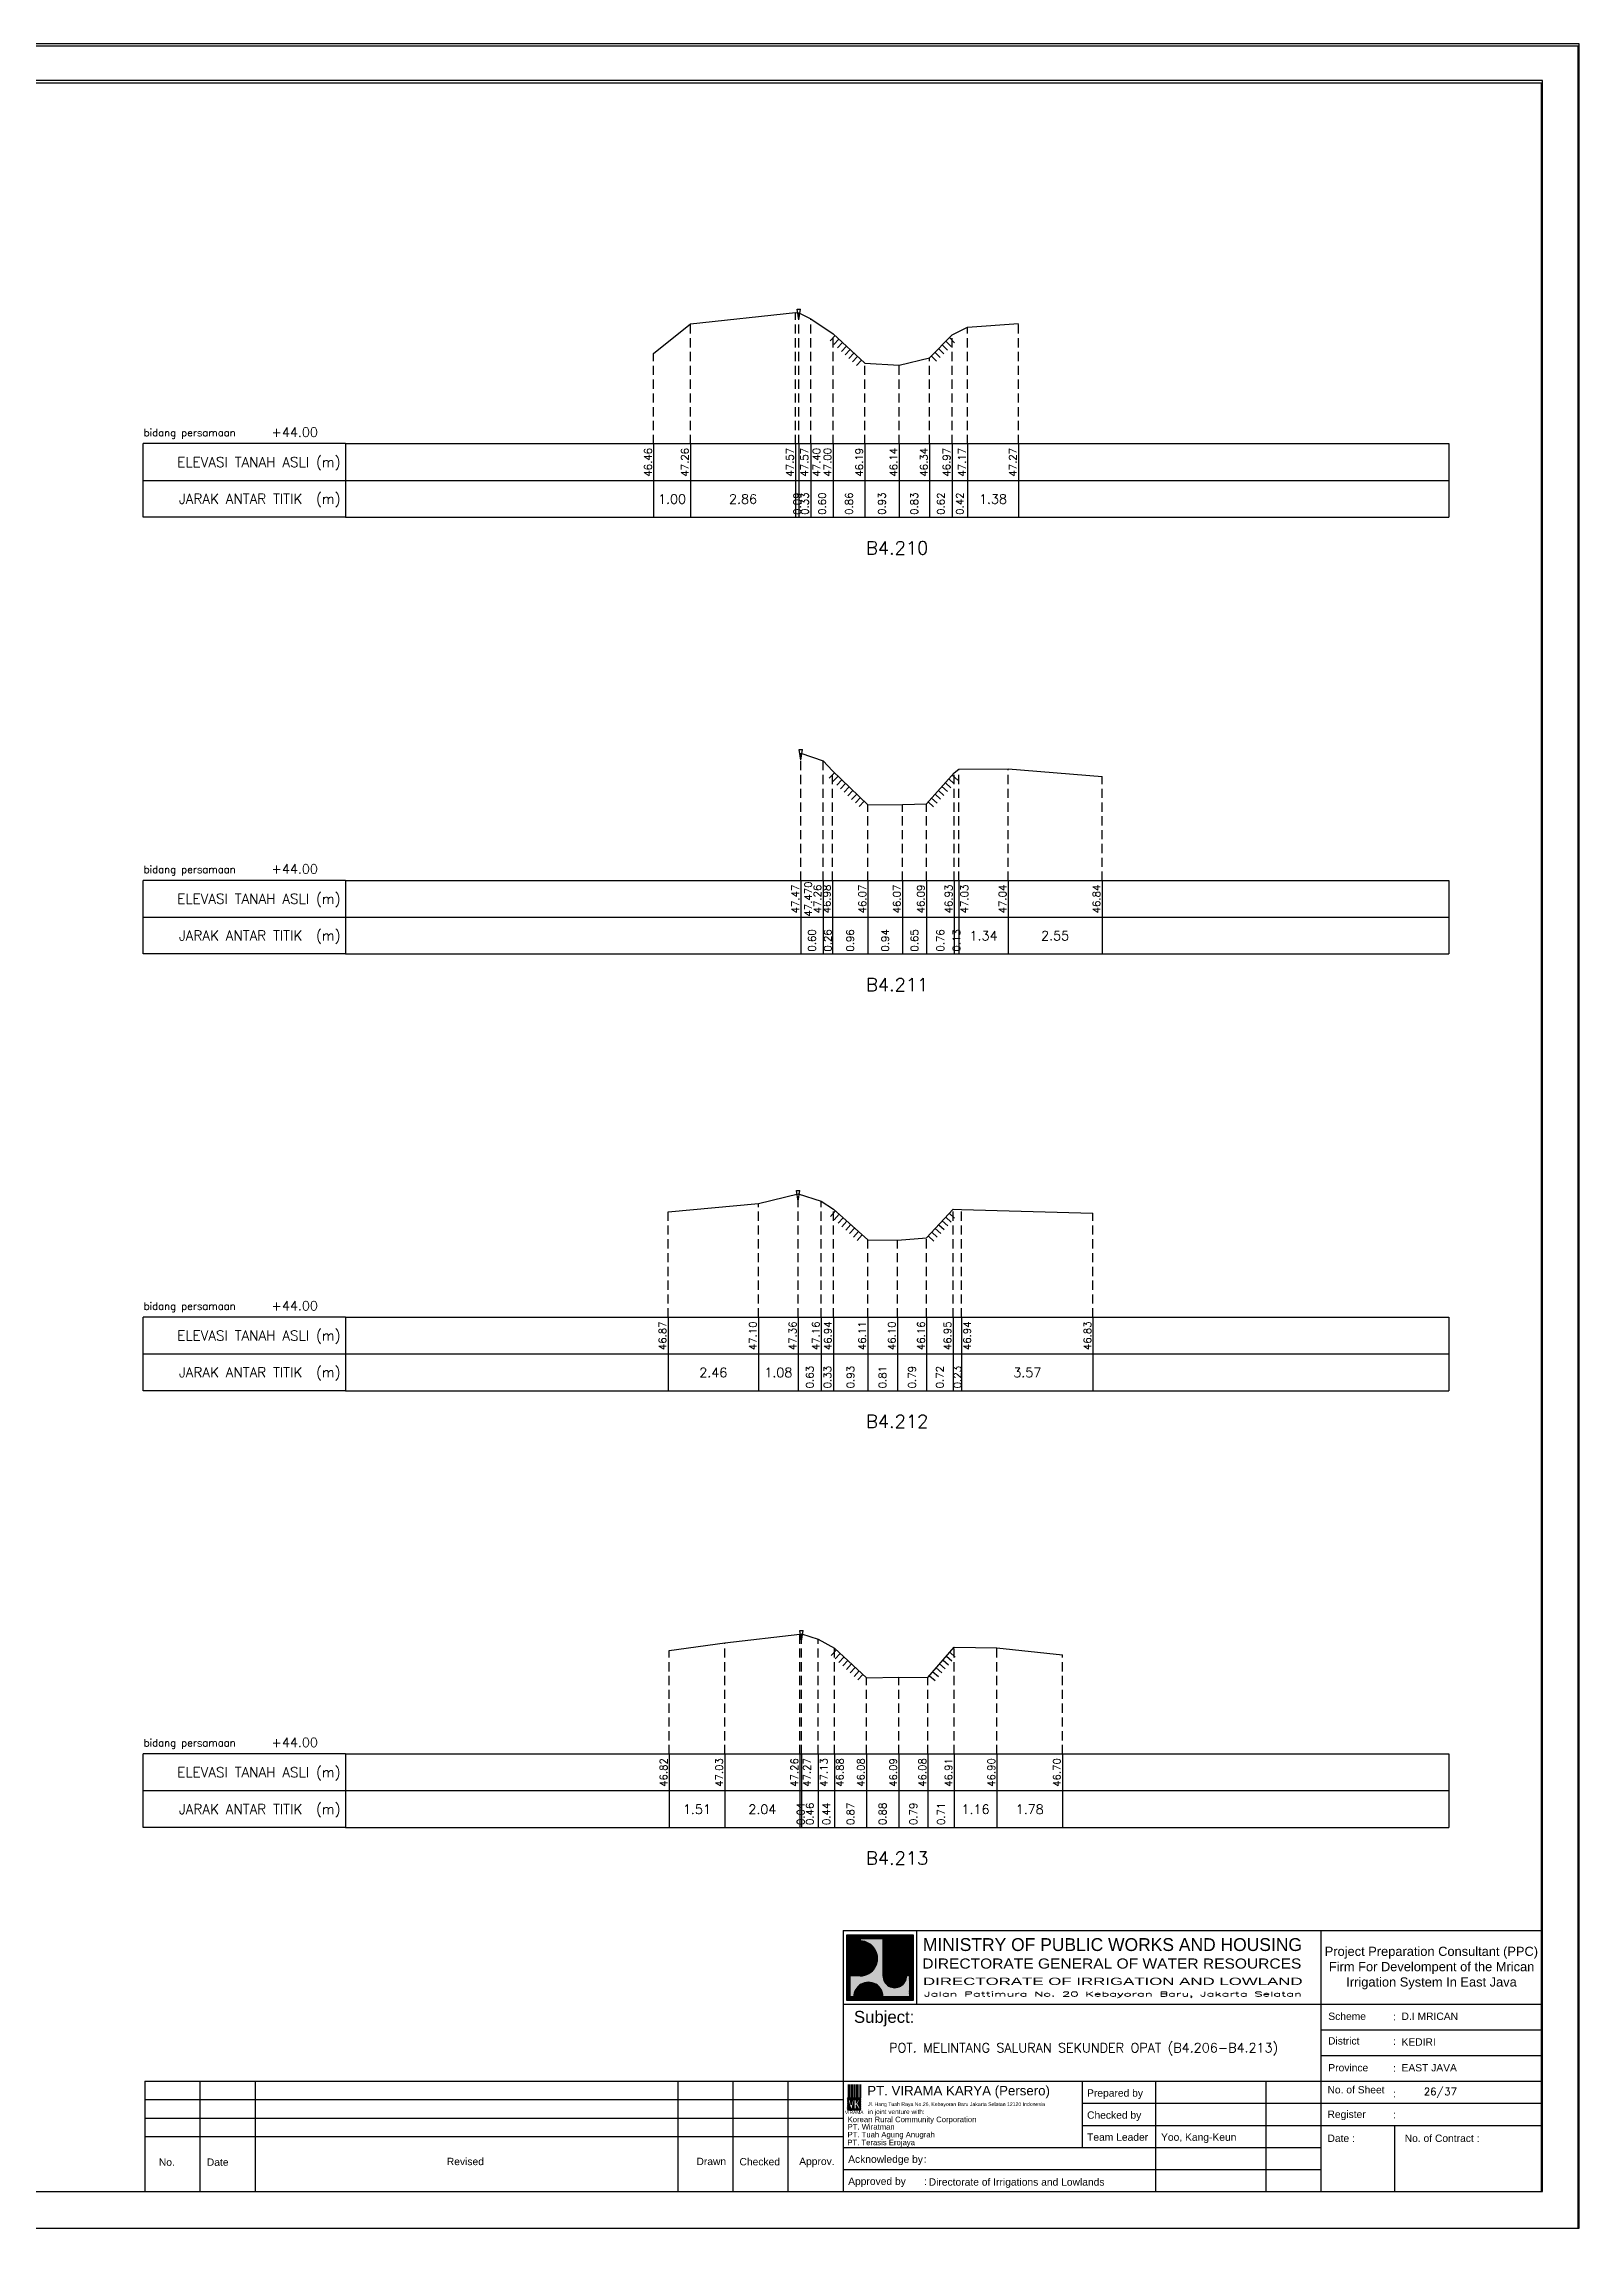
# Model space of a CAD drawing. Header units: inches. Extents: x -11 to 3175, y -842 to -783.
# Drawn here: x 2187.3 to 2229.1, y -842 to -782.6 of the extents above; entities that cross this region are included whole.
import ezdxf
from ezdxf.enums import TextEntityAlignment as Align

# ---------------------------------------------------------------- set-up
doc = ezdxf.new("R2010")
doc.units = ezdxf.units.IN
doc.header["$MEASUREMENT"] = 0
doc.linetypes.add('DASHED2', pattern=[0.375, 0.25, -0.125])
doc.layers.add('KOP', color=7, linetype='Continuous')
doc.layers.add('pelengkap', color=7, linetype='Continuous')
doc.styles.add('ARIAL', font='arial.ttf')
doc.styles.add('battang01', font='arial.ttf')
doc.styles.add('L100', font='simplex.shx', dxfattribs={"height": 0.254})
doc.styles.add('L140', font='simplex.shx', dxfattribs={"height": 0.356})
doc.styles.add('L80', font='simplex.shx', dxfattribs={"height": 0.203})
doc.styles.add('ROMANS-N', font='ROMANS.SHX', dxfattribs={"width": 0.8})
doc.styles.add('SONDU', font='arial.ttf')
doc.styles.get("Standard").update_dxf_attribs({"font": 'simplex.shx'})
doc.styles.add('STYLE1', font='arial.ttf', dxfattribs={"height": 0.2})
pattern_1 = [(45, (0, 0), (-0.08838834764831843, 0.08838834764831845), [])]

# ---------------------------------------------------------------- blocks, each defined once
blk = doc.blocks.new('kop')
at = {"layer": 'KOP'}
h = blk.add_hatch(color=3, dxfattribs=at)
h.paths.add_polyline_path([(609.8653532927285, 69.7965174242664), (591.8076082223538, 69.7965174242664), (591.8076082223538, 51.90947071793616), (609.8653532927285, 51.90947071793616)])
h.paths.add_polyline_path([(592.1020534932645, 52.24844148547069), (592.1020534932645, 69.50460869670152), (609.5341911203627, 69.50460869670152), (609.5341911203627, 52.24844148547069)], flags=16)
edge = h.paths.add_edge_path(flags=0)
edge.add_line((608.873529834174, 52.90910277674104), (601.6712012034158, 52.90910277674104))
edge.add_ellipse((597.6820295724688, 52.91975268540099), major_axis=(2.820780363398898, 2.820780363398898), ratio=0.9999999999999934, start_angle=314.8470375744171, end_angle=495.1529624255826)
edge.add_line((593.6928579415221, 52.90910277674104), (592.7627147794652, 52.90910277674104))
edge.add_line((592.7627147794651, 52.90910277674104), (592.7627147794651, 58.62619728620361))
edge.add_line((592.7627147794651, 58.62619728620368), (595.428986556629, 58.62619728620368))
edge.add_ellipse((595.4289865566291, 63.36824099147847), major_axis=(-3.353131261170752, 3.353131261170752), ratio=0.9999999999999983, start_angle=134.9999999999999, end_angle=314.9999999999999)
edge.add_line((595.4289865566291, 68.11028469675327), (595.4289865566291, 68.84394741944757))
edge.add_line((595.4289865566291, 68.84394741944752), (601.6547436091821, 68.84394741944752))
edge.add_line((601.6547436091821, 68.84394741944752), (601.6547436091821, 58.59413430307072))
edge.add_ellipse((604.8563547331537, 58.62619728605213), major_axis=(2.263994459030571, 2.263994459030571), ratio=0.9999999999991376, start_angle=135.5737774266452, end_angle=315.0000000026869)
edge.add_line((608.0581264027169, 58.62619728620368), (608.873529834174, 58.62619728620368))
edge.add_line((608.873529834174, 58.62619728620368), (608.873529834174, 52.9091027767411))
h = blk.add_hatch(dxfattribs=at)
h.set_pattern_fill('ANSI31', color=21)
h.set_pattern_definition(pattern_1)
h.paths.add_polyline_path([(609.5341911203627, 69.50460869670152), (592.1020534932645, 69.50460869670152), (592.1020534932645, 52.24844148547069), (609.5341911203627, 52.24844148547069)])
edge = h.paths.add_edge_path(flags=16)
edge.add_line((608.0581264038578, 58.62619728331649), (608.873529834174, 58.62619728331649))
edge.add_line((608.873529834174, 58.62619728331649), (608.873529834174, 52.90910277674104))
edge.add_line((608.873529834174, 52.90910277674104), (601.6712012043477, 52.90910277674104))
edge.add_ellipse((597.6820295732255, 52.91975268530538), major_axis=(-2.820780363950464, 2.820780363950464), ratio=0.9999999999999999, start_angle=224.8470375717975, end_angle=405.1529624282025)
edge.add_line((593.6928579421033, 52.90910277674104), (592.7627147794651, 52.90910277674104))
edge.add_line((592.7627147794651, 52.90910277674104), (592.7627147794651, 58.62619728331649))
edge.add_line((592.7627147794651, 58.62619728331649), (595.4289865705781, 58.62619728331649))
edge.add_ellipse((595.4289865571182, 63.3682409894528), major_axis=(-3.353131262124677, 3.353131262124677), ratio=0.9999999999999912, start_angle=134.9999999999997, end_angle=314.9999999999998)
edge.add_line((595.4289865571182, 68.11028469676671), (595.4289865571182, 68.84394741944752))
edge.add_line((595.4289865571182, 68.84394741944752), (601.6547436095548, 68.84394741944752))
edge.add_line((601.6547436095548, 68.84394741944752), (601.6547436095548, 58.5941344047481))
edge.add_ellipse((604.8563547345466, 58.62619728331649), major_axis=(-2.263994459341034, 2.263994459341035), ratio=0.999999999999965, start_angle=45.57377555810933, end_angle=225.000000000001)
h = blk.add_hatch(color=3, dxfattribs=at)
edge = h.paths.add_edge_path()
edge.add_line((601.6547436091821, 68.84394741944752), (595.4289865566291, 68.84394741944752))
edge.add_line((595.4289865566291, 68.84394741944752), (595.4289865566291, 68.11028469675321))
edge.add_ellipse((595.4289865566291, 63.36824099147847), major_axis=(-3.353131261170759, 3.353131261170758), ratio=0.9999999999999979, start_angle=134.9999999999999, end_angle=314.99999999999994, ccw=False)
edge.add_line((595.4289865566291, 58.62619728620368), (592.7627147794652, 58.62619728620368))
edge.add_line((592.7627147794651, 58.62619728620368), (592.7627147794651, 52.9091027767411))
edge.add_line((592.7627147794651, 52.90910277674104), (593.692857941522, 52.90910277674104))
edge.add_ellipse((597.6820295724688, 52.91975268540099), major_axis=(-2.820780363398898, 2.820780363398898), ratio=0.9999999999999934, start_angle=-135.1529624255826, end_angle=45.15296242558293, ccw=False)
edge.add_line((601.6712012034156, 52.90910277674104), (608.8735298341738, 52.90910277674104))
edge.add_line((608.873529834174, 52.90910277674104), (608.873529834174, 58.62619728620361))
edge.add_line((608.873529834174, 58.62619728620368), (608.0581264027169, 58.62619728620368))
edge.add_ellipse((604.856354733136, 58.62619728987087), major_axis=(2.263994459042317, 2.263994459042318), ratio=0.9999999999997576, start_angle=134.426222510409, end_angle=314.999999934367, ccw=False)
edge.add_line((601.6547436091821, 58.65826027636805), (601.6547436091821, 68.8439474194476))
h = blk.add_hatch(dxfattribs=at)
h.set_pattern_fill('ANSI31', color=41)
h.set_pattern_definition(pattern_1)
h.paths.add_polyline_path([(595.5939701222399, 25.44229578518152), (591.9923714647559, 25.44229578518152), (591.9923714647559, 22.12011222587194), (595.5939701222399, 22.12011222587194)])
h.paths.add_polyline_path([(594.8290399212113, 23.80107538915849), (595.486404190889, 22.50553331270966), (594.9518442189607, 22.50553331270966), (594.3704352444638, 23.59173922572727), (594.3704352444638, 22.50553331270966), (593.8526512319377, 22.50553331270966), (593.8526512319377, 24.7253559070662), (593.2416323709347, 22.50553331270966), (592.8436656118323, 22.50553331270966), (592.1206616099082, 25.0450254569166), (592.6728596590955, 25.0450254569166), (593.0257276515837, 23.53939475651638), (593.4088768836065, 25.0450254569166), (594.3704352444638, 25.0450254569166), (594.3704352444638, 23.99209855350495), (594.8904903176194, 25.0450254569166), (595.4627761213299, 25.0450254569166)], flags=16)
at = {"color": 2}
blk.add_lwpolyline([(-49.29008735655361, -9.987386569675465), (790.6905617838997, -9.987386569675465), (790.6905617838997, 583.2926438577114), (-49.29008735655361, 583.2926438577114)], close=True, dxfattribs=at)
at = {"color": 6}
blk.add_lwpolyline([(0.6493091440684111, 0.0004927304488262507), (780.7026824837753, 0.0004927304488262507), (780.7026824837753, 573.3047645575871), (0.6493091440684111, 573.3047645575871)], close=True, dxfattribs=at)
at = {"layer": 'KOP', "color": 5}
for p, q in [((590.8030303217506, 70.96299432783698), (590.8030303217506, 29.98464833497903)), ((590.8030303217506, 70.96299432783698), (780.7026824837753, 70.96299432783698)), ((400.9033781597261, 29.98464833497903), (400.9033781597261, 0.0004927304488262507)), ((400.9033781597261, 29.98464833497903), (590.8030303217506, 29.98464833497903)), ((590.8030303217506, 29.98464833497903), (590.8030303217506, 0.0004927304488262507))]:
    blk.add_line(p, q, dxfattribs=at)
at = {"layer": 'KOP', "color": 3}
for p, q in [((591.8076082223538, 69.7965174242664), (609.8653532927285, 69.7965174242664)), ((591.8076082223538, 51.90947071793616), (591.8076082223538, 69.7965174242664)), ((592.1020534932645, 69.50460869670152), (609.5341911203627, 69.50460869670152)), ((592.1020534932645, 52.24844148547069), (592.1020534932645, 69.50460869670152)), ((595.4289865571182, 68.84394741502373), (595.4289865571182, 68.1102846954029)), ((595.4289865566291, 68.84394741944752), (601.6547436091821, 68.84394741944752)), ((601.6547436095548, 58.59413430414176), (601.6547436095548, 68.84394741502373)), ((609.5341911203627, 69.50460869670152), (609.5341911203627, 52.24844148547069)), ((609.8653532927285, 69.7965174242664), (609.8653532927285, 51.90947071793616)), ((592.7627147794651, 52.90910277674104), (592.7627147794651, 58.62619728620368)), ((595.4289865571182, 58.62619728331649), (592.7627147799426, 58.62619728331649)), ((608.8735298352565, 58.62619728331649), (608.0581264038578, 58.62619728331649)), ((608.873529834174, 58.62619728620368), (608.873529834174, 52.90910277674104)), ((609.8653532927285, 51.90947071793616), (591.8076082223538, 51.90947071793616)), ((609.5341911203627, 52.24844148547069), (592.1020534932645, 52.24844148547069)), ((593.6928579415221, 52.90910277674104), (592.7627147794651, 52.90910277674104)), ((608.873529834174, 52.90910277674104), (601.6712012034156, 52.90910277674104)), ((720.7343712747147, 43.97725428375983), (780.7026824837753, 43.97725428375983)), ((720.7343712747147, 36.98095130936949), (780.7026824837753, 36.98095130936949)), ((415.895455961991, 29.98464833497903), (415.895455961991, 0.0004927304488262507)), ((430.8875337642562, 29.98464833497903), (430.8875337642562, 0.0004927304488262507)), ((545.8267969149554, 29.98464833497903), (545.8267969149554, 0.0004927304488262507)), ((560.8188747172203, 29.98464833497903), (560.8188747172203, 0.0004927304488262507)), ((575.8109525194855, 29.98464833497903), (575.8109525194855, 0.0004927304488262507)), ((655.7687007982327, 29.98464833497903), (655.7687007982327, 11.99415497226093)), ((675.7581378679197, 29.98464833497903), (675.7581378679197, 0.0004927304488262507)), ((705.7422934724498, 29.98464833497903), (705.7422934724498, 0.0004927304488262507)), ((400.9033781597261, 24.98728906755738), (590.8030303217506, 24.98728906755738)), ((655.7687007982327, 23.98781721407303), (720.7343712747147, 23.98781721407303)), ((720.7343712747147, 23.98781721407303), (780.7026824837753, 23.98781721407303)), ((400.9033781597261, 19.98992980013563), (590.8030303217506, 19.98992980013563)), ((655.7687007982327, 17.99098609316704), (720.7343712747147, 17.99098609316704)), ((720.7343712747147, 17.99098609316704), (780.7026824837753, 17.99098609316704)), ((740.7238083444017, 17.99098609316704), (740.7238083444017, 0.0004927304488262507)), ((400.9033781597261, 14.99257053271398), (590.8030303217506, 14.99257053271398)), ((590.8030303217506, 5.997323851354935), (720.7343712747147, 5.997323851354935))]:
    blk.add_line(p, q, dxfattribs=at)
at = {"layer": 'KOP', "color": 4}
for p, q in [((610.7924673914374, 70.96299432783698), (610.7924673914374, 50.97355725815018)), ((720.7343712747147, 70.96299432783698), (720.7343712747147, 0.0004927304488262507)), ((590.8030303217506, 50.97355725815018), (720.7343712747147, 50.97355725815018)), ((720.7343712747147, 50.97355725815018), (780.7026824837753, 50.97355725815018)), ((590.8030303217506, 29.98464833497903), (720.7343712747147, 29.98464833497903)), ((720.7343712747147, 29.98464833497903), (780.7026824837753, 29.98464833497903)), ((590.8030303217506, 11.99415497226093), (720.7343712747147, 11.99415497226093))]:
    blk.add_line(p, q, dxfattribs=at)
at = {"layer": 'KOP', "color": 41}
blk.add_line((595.5939701222399, 22.12011222587194), (591.9923714647559, 22.12011222587194), dxfattribs=at)
for points in [[(591.9923714647559, 25.44229578518152), (595.5939701222399, 25.44229578518152)], [(592.1206616099082, 25.0450254569166), (592.6728596590955, 25.0450254569166)], [(592.1206616099082, 25.0450254569166), (592.8436656118323, 22.50553331270964)], [(592.2042302093139, 25.44229578518152), (592.4160889538717, 25.44229578518152)], [(592.6279476984296, 25.44229578518152), (592.8398064429874, 25.44229578518152)], [(592.6728596590955, 25.04502545691657), (593.0257276515837, 23.53939475651638), (593.4088768836065, 25.04502545691663)], [(593.0516651875452, 25.44229578518152), (593.2635239321031, 25.44229578518152)], [(593.2416323709347, 22.50553331270964), (593.8526512319377, 24.7253559070662)], [(593.4088768836065, 25.0450254569166), (594.3704352444638, 25.0450254569166)], [(593.475382676661, 25.44229578518152), (593.6872414212188, 25.44229578518152)], [(593.8526512319377, 22.50553331270966), (593.8526512319377, 24.7253559070662)], [(593.8991001657766, 25.44229578518152), (594.1109589103345, 25.44229578518152)], [(594.3228176548924, 25.44229578518152), (594.5346763994503, 25.44229578518152)], [(594.3704352444638, 25.0450254569166), (594.3704352444638, 23.99209855350495)], [(594.3704352444638, 23.99209855350495), (594.8904903176194, 25.04502545691664)], [(594.7465351440081, 25.44229578518152), (594.958393888566, 25.44229578518152)], [(594.8290399212113, 23.80107538915849), (595.4627761213299, 25.04502545691658)], [(594.8290399212113, 23.80107538915849), (595.486404190889, 22.50553331270966)], [(594.8904903176194, 25.0450254569166), (595.4627761213299, 25.0450254569166)], [(595.1702526331238, 25.44229578518152), (595.3821113776818, 25.44229578518152)], [(592.8436656118323, 22.50553331270966), (593.2416323709347, 22.50553331270966)], [(593.8526512319377, 22.50553331270966), (594.3704352444638, 22.50553331270966)], [(594.9518442189607, 22.50553331270961), (594.3704352444638, 23.59173922572727)], [(594.3704352444638, 23.59173922572727), (594.3704352444638, 22.50553331270966)], [(594.9518442189607, 22.50553331270966), (595.486404190889, 22.50553331270966)]]:
    blk.add_lwpolyline(points, dxfattribs=at)
at = {"layer": 'KOP', "color": 42}
for points in [[(592.1962927759001, 29.11418325926331), (592.1962927759001, 25.44229578518152)], [(592.5354066955362, 29.11418325926331), (592.5354066955362, 25.44229578518152)], [(592.9591241846518, 29.11418325926331), (592.9591241846518, 25.44229578518152)], [(593.3828416737675, 29.11418325926331), (593.3828416737675, 25.44229578518152)], [(593.8065591628832, 29.11418325926331), (593.8065591628832, 25.44229578518152)], [(594.2302766519989, 29.11418325926331), (594.2302766519989, 25.44229578518152)], [(594.6539941411147, 29.11418325926331), (594.6539941411147, 25.44229578518152)], [(595.0777116302304, 29.11418325926331), (595.0777116302304, 25.44229578518152)], [(595.5014291193462, 29.11418325926331), (595.5014291193462, 25.44229578518152)]]:
    blk.add_lwpolyline(points, dxfattribs=at)
at = {"layer": 'KOP', "color": 3}
for centre, major_axis, ratio, start_param, end_param in [((595.4289865571182, 63.3682409894528), (-3.353131262124677, 3.353131262124677), 0.9999999999999912, 2.35619449019234, 5.497787143782134), ((597.6820295732255, 52.91975268530538), (-2.820780363950464, 2.820780363950464), 0.9999999999999998, 3.924321118983262, 7.071253168581014), ((604.8563547345466, 58.62619728331649), (-2.263994459341034, 2.263994459341035), 0.9999999999999651, 0.7853981633974656, 3.926990816987259)]:
    blk.add_ellipse(centre, major_axis=major_axis, ratio=ratio, start_param=start_param, end_param=end_param, dxfattribs=at)
at = {"layer": 'KOP', "color": 5, "style": 'SONDU'}
for s, height, width, p, p2 in [('MINISTRY OF PUBLIC WORKS AND HOUSING', 3.49815148719519, 0.9710490151369037, (612.4932982688147, 65.39724920043633), (715.583635835389, 65.39724920043633)), ('DIRECTORATE GENERAL OF WATER RESOURCES', 2.748547597081934, 1.100714376561997, (612.3259886324004, 60.61804978528377), (715.4154333181652, 60.61804978528377)), ('DIRECTORATE OF IRRIGATION AND LOWLAND', 1.99894370696868, 1.63875262601232, (612.5247331509995, 56.15346481889102), (715.7518429621628, 56.15346481889102))]:
    blk.add_text(s, height=height, dxfattribs=dict(at, width=width)).set_placement(p, p2, align=Align.FIT)
at = {"layer": 'KOP', "color": 3, "style": 'ROMANS-N', "width": 1.832260783358812}
blk.add_text('Jalan Pattimura No. 20 Kebayoran Baru, Jakarta Selatan', height=1.249339816855425, dxfattribs=at).set_placement((612.7914110984061, 53.0739527913797), (715.583635835389, 53.0739527913797), align=Align.FIT)
at = {"layer": 'KOP', "color": 5, "style": 'ARIAL'}
blk.add_text('Subject:', height=3.252150442789123, dxfattribs=at).set_placement((593.7538629287924, 45.86653647040268))
at = {"layer": 'KOP', "color": 3}
for s, height, style, p in [('Scheme', 1.99894370696868, 'battang01', (722.7467307064071, 46.65722556886666)), (':', 1.99894370696868, 'battang01', (740.368327375754, 46.56012324452533)), ('D.I MRICAN', 1.99894370696868, 'battang01', (742.6585068305885, 46.65722556886666)), ('District', 1.99894370696868, 'battang01', (722.6754973804648, 39.96707763894264)), ('KEDIRI', 1.99894370696868, 'battang01', (742.6585068305885, 39.66092259447632)), (':', 1.99894370696868, 'battang01', (740.382074427338, 39.86997531646293)), ('Province', 1.99894370696868, 'battang01', (722.7467307064071, 32.66461962008597)), (':', 1.99894370696868, 'battang01', (740.368327375754, 32.56751729574452)), ('EAST JAVA', 1.99894370696868, 'battang01', (742.6585068305885, 32.66461962008597)), ('Prepared by', 1.99894370696868, 'battang01', (657.1430811109453, 25.78808395849862)), ('No. of Sheet ', 1.99894370696868, 'battang01', (722.520620818671, 26.67669459981798)), (':', 1.99894370696868, 'battang01', (740.3764858407951, 25.61838168175072)), ('in joint venture with:', 1.249339816855425, 'SONDU', (597.5578460284455, 21.07202452231022)), ('Checked by', 1.99894370696868, 'battang01', (657.1430811109453, 19.79125283759251)), ('Register', 1.99894370696868, 'battang01', (722.520620818671, 20.01807698302375)), (':', 1.99894370696868, 'battang01', (740.3598310849088, 19.92097465868241)), ('Team Leader', 1.99894370696868, 'battang01', (657.1430811109453, 13.79442171668651)), ('Yoo, Kang-Keun', 1.99894370696868, 'battang01', (677.261691985017, 13.79442171668651)), ('Date :', 1.99894370696868, 'battang01', (722.520620818671, 13.48542904786333)), ('No. of Contract :', 1.99894370696868, 'battang01', (743.5203251274443, 13.48542904786333)), ('No.', 2, 'STYLE1', (404.7326663119579, 6.989602865739329)), ('Date', 2, 'STYLE1', (417.7761580577991, 6.989602865739329)), ('Revised', 2, 'STYLE1', (483.0371936477145, 7.169341252978228)), ('Drawn', 2, 'STYLE1', (550.9231662973559, 7.182965166626985)), ('Checked', 2, 'STYLE1', (562.6224972631348, 7.108401592637279)), ('Approv.', 2, 'STYLE1', (578.86250988613, 7.205550314016108)), ('Acknowledge by', 1.99894370696868, 'battang01', (592.1774106344633, 7.797590595780406)), (':', 1.99894370696868, 'battang01', (612.7647815001492, 7.813086169812294)), ('Approved by', 1.99894370696868, 'battang01', (592.1774106344633, 1.800759474874411)), (':', 1.99894370696868, 'battang01', (612.8062382028575, 1.771932832116903)), ('Directorate of Irrigations and Lowlands', 1.99894370696868, 'battang01', (614.0846811434608, 1.594699671224788))]:
    blk.add_text(s, height=height, dxfattribs=dict(at, style=style)).set_placement(p)
at = {"layer": 'KOP', "color": 6, "style": 'SONDU'}
blk.add_text('PT. VIRAMA KARYA (Persero)', height=2.580944750812598, dxfattribs=at).set_placement((597.3630730504415, 26.14584984606049))
at = {"layer": 'KOP', "color": 42, "style": 'SONDU'}
blk.add_text('VIRAMA', height=0.9417941134961573, dxfattribs=at).set_placement((591.2959839900191, 21.03873930941651))
at = {"layer": 'KOP', "color": 4, "style": 'SONDU'}
for s, p in [('Korean Rural Community Corporation', (592.0172325651579, 18.85809622764893)), ('PT. Wiratman', (592.0172325651579, 16.86431729777243)), ('PT. Terasis Erojaya', (591.9444979581187, 12.58833032325808)), ('PT. Tuah Agung Anugrah', (591.9984246368545, 14.73155498450907))]:
    blk.add_text(s, height=1.49920778022651, dxfattribs=at).set_placement(p)
at = {"layer": 'KOP', "color": 3, "insert": (719.8583502723425, 60.76950394133539), "char_height": 2.49867963371085, "width": 61.43936713392102, "attachment_point": 4, "style": 'SONDU'}
blk.add_mtext('\\pi1.9124;Project Preparation Consultant (PPC)\\P\\pi3.0493;Firm For Develompent of the Mrican \\P\\pi7.7731;Irrigation System In East Java', dxfattribs=at)
at = {"layer": 'KOP', "color": 2, "insert": (597.5716775050441, 24.25098294227902), "char_height": 0.9994718534843399, "width": 48.71807324837515, "attachment_point": 1, "style": 'SONDU'}
blk.add_mtext('Jl. Hang Tuah Raya No.26, Kebayoran Baru Jakarta Selatan 12120 Indonesia', dxfattribs=at)
blk = doc.blocks.new('c100')
at = {"color": 2}
blk.add_lwpolyline([(-5, -1), (79.10000000000002, -1), (79.10000000000002, 58.4), (-5, 58.4)], close=True, dxfattribs=at)
at = {"color": 6}
blk.add_lwpolyline([(0, 0), (78.10000000000002, 0), (78.10000000000002, 57.4), (3.516176065587739e-15, 57.4)], close=True, dxfattribs=at)
blk = doc.blocks.new('das2')
at = {"color": 5, "linetype": 'Continuous'}
for q in [(0, 1), (17.75, 0.9999999999999973)]:
    blk.add_line((2.75, 1), q, dxfattribs=at)
at = {"color": 3, "linetype": 'Continuous'}
for p, q in [((2.75, 1), (2.75, 0)), ((17.75, 0.9999999999999973), (17.75, -2.664535259100376e-15)), ((0, 0.5000000000000004), (17.75, 0.4999999999999973)), ((2.75, 0), (0, 0)), ((2.75, 0), (17.75, -2.664535259100376e-15))]:
    blk.add_line(p, q, dxfattribs=at)
blk.add_lwpolyline([(0, 0), (0, 1)], dxfattribs=at)
blk.add_text('bidang persamaan', height=0.1, dxfattribs=at).set_placement((0.005000000000000004, 1.100000000000001))
at = {"color": 5, "linetype": 'Continuous'}
for s, p in [('ELEVASI TANAH ASLI (m)', (2.683279515513197, 0.6825000000000001)), ('JARAK ANTAR TITIK  (m)', (2.683279515513197, 0.1825000000000001))]:
    blk.add_text(s, height=0.135, dxfattribs=at).set_placement(p, align=Align.RIGHT)
blk = doc.blocks.new('gbrpatok')
at = {"color": 2, "linetype": 'Continuous'}
for p, q in [((-0.0004517254713327645, 0.0009574234873781506), (0.0004517254713327645, 0.0009574234873781506)), ((0, -0.001962284437723838), (-0.0004517254713327645, 0.0009574234873781506)), ((0, -0.001962284437723838), (0.0004517254713327645, 0.0009574234873781506))]:
    blk.add_line(p, q, dxfattribs=at)

msp = doc.modelspace()

# ---------------------------------------------------------------- linework, layer by layer
at = {"color": 2, "linetype": 'Continuous', "lineweight": -3}
for p, q in [((2204.930051429911, -790.2182668105567), (2207.785800386911, -789.9122668105566)), ((2207.785800386911, -789.9122668105566), (2207.878374681911, -789.9142668105567)), ((2207.878374681911, -789.9142668105567), (2208.206145943911, -790.0852668105566)), ((2203.926815495911, -791.0222668105566), (2204.930051429911, -790.2182668105567)), ((2208.206145943911, -790.0852668105566), (2208.809656056911, -790.4872668105567)), ((2208.809656056911, -790.4872668105567), (2209.670097874911, -791.2882668105567)), ((2211.429124039911, -791.1382668105566), (2212.046599723911, -790.5132668105566)), ((2212.046599723911, -790.5132668105566), (2212.463739443911, -790.3092668105567)), ((2212.463739443911, -790.3092668105567), (2213.845823717911, -790.2082668105567)), ((2210.602254267911, -791.3402668105566), (2211.429124039911, -791.1382668105566)), ((2209.670097874911, -791.2882668105567), (2210.602254267911, -791.3402668105566)), ((2207.932487778908, -801.8872988808815), (2208.533334680908, -802.1022988808816)), ((2208.533334680908, -802.1022988808816), (2208.790896189908, -802.3752988808816)), ((2208.790896189908, -802.3752988808816), (2209.754381848908, -803.2922988808816)), ((2211.344840046908, -803.2682988808815), (2212.101906083908, -802.4282988808816)), ((2212.101906083908, -802.4282988808816), (2212.229013118908, -802.3272988808816)), ((2212.229013118908, -802.3272988808816), (2213.569157894908, -802.3182988808816)), ((2213.569157894908, -802.3182988808816), (2216.121761983908, -802.5212988808815)), ((2209.754381848908, -803.2922988808816), (2210.694172228908, -803.2842988808816)), ((2210.694172228908, -803.2842988808816), (2211.344840046908, -803.2682988808815)), ((2204.32138315469, -814.3612557486955), (2206.778287656689, -814.1332557486954)), ((2206.778287656689, -814.1332557486954), (2207.859709714689, -813.8742557486955)), ((2207.859709714689, -813.8742557486955), (2208.487685828689, -814.0742557486955)), ((2208.487685828689, -814.0742557486955), (2208.818250793689, -814.2892557486955)), ((2208.818250793689, -814.2892557486955), (2209.747938779689, -815.1252557486955)), ((2211.351283141689, -815.0722557486955), (2212.071789960689, -814.2862557486955)), ((2212.071789960689, -814.2862557486955), (2212.30373682969, -814.2972557486955)), ((2212.30373682969, -814.2972557486955), (2215.87524319669, -814.4022557486954)), ((2209.747938779689, -815.1252557486955), (2210.55719483969, -815.1322557486955)), ((2210.55719483969, -815.1322557486955), (2211.351283141689, -815.0722557486955)), ((2204.350798441605, -826.2893083403955), (2205.862527444605, -826.0783083403954)), ((2205.862527444605, -826.0783083403954), (2207.906771731605, -825.8443083403954)), ((2207.906771731605, -825.8443083403954), (2207.948449063605, -825.8383083403954)), ((2207.948449063605, -825.8383083403954), (2208.405672204605, -825.9823083403954)), ((2208.405672204605, -825.9823083403954), (2208.843513307605, -826.2293083403954)), ((2208.843513307605, -826.2293083403954), (2209.713531781605, -827.0303083403954)), ((2211.385690108605, -827.0273083403954), (2212.099614321605, -826.1993083403954)), ((2212.099614321605, -826.1993083403954), (2213.262378306605, -826.2123083403955)), ((2213.262378306605, -826.2123083403955), (2215.044462662605, -826.4083083403955)), ((2209.713531781605, -827.0303083403954), (2210.594540520605, -827.0133083403954)), ((2210.594540520605, -827.0133083403954), (2211.385690108605, -827.0273083403954))]:
    msp.add_line(p, q, dxfattribs=at)
at = {"color": 1, "linetype": 'DASHED2', "lineweight": -3}
for p, q in [((2207.785800386911, -793.4822668105567), (2207.785800386911, -789.9122668105566)), ((2207.878374681911, -793.4822668105567), (2207.878374681911, -789.9142668105567)), ((2204.930051429911, -793.4822668105567), (2204.930051429911, -790.2182668105567)), ((2208.206145943911, -793.4822668105567), (2208.206145943911, -790.0852668105566)), ((2208.809656056911, -793.4822668105567), (2208.809656056911, -790.4872668105567)), ((2212.046599723911, -793.4822668105567), (2212.046599723911, -790.5132668105566)), ((2212.463739443911, -793.4822668105567), (2212.463739443911, -790.3092668105567)), ((2213.845823717911, -793.4822668105567), (2213.845823717911, -790.2082668105567)), ((2203.926815495911, -793.4822668105567), (2203.926815495911, -791.0222668105566)), ((2211.429124039911, -793.4822668105567), (2211.429124039911, -791.1382668105566)), ((2209.670097874911, -793.4822668105567), (2209.670097874911, -791.2882668105567)), ((2210.602254267911, -793.4822668105567), (2210.602254267911, -791.3402668105566)), ((2207.932487778908, -805.3572988808816), (2207.932487778908, -801.8872988808815)), ((2208.533334680908, -805.3572988808816), (2208.533334680908, -802.1022988808816)), ((2208.790896189908, -805.3572988808816), (2208.790896189908, -802.3752988808816)), ((2212.101906083908, -805.3572988808816), (2212.101906083908, -802.4282988808816)), ((2212.229013118908, -805.3572988808816), (2212.229013118908, -802.3272988808816)), ((2213.569157894908, -805.3572988808816), (2213.569157894908, -802.3182988808816)), ((2216.121761983908, -805.3572988808816), (2216.121761983908, -802.5212988808815)), ((2209.754381848908, -805.3572988808816), (2209.754381848908, -803.2922988808816)), ((2210.694172228908, -805.3572988808816), (2210.694172228908, -803.2842988808816)), ((2211.344840046908, -805.3572988808816), (2211.344840046908, -803.2682988808815)), ((2204.32138315469, -817.2322557486955), (2204.32138315469, -814.3612557486955)), ((2206.778287656689, -817.2322557486955), (2206.778287656689, -814.1332557486954)), ((2207.859709714689, -817.2322557486955), (2207.859709714689, -813.8742557486955)), ((2208.487685828689, -817.2322557486955), (2208.487685828689, -814.0742557486955)), ((2208.818250793689, -817.2322557486955), (2208.818250793689, -814.2892557486955)), ((2212.071789960689, -817.2322557486955), (2212.071789960689, -814.2862557486955)), ((2212.30373682969, -817.2322557486955), (2212.30373682969, -814.2972557486955)), ((2215.87524319669, -817.2322557486955), (2215.87524319669, -814.4022557486954)), ((2209.747938779689, -817.2322557486955), (2209.747938779689, -815.1252557486955)), ((2210.55719483969, -817.2322557486955), (2210.55719483969, -815.1322557486955)), ((2211.351283141689, -817.2322557486955), (2211.351283141689, -815.0722557486955)), ((2205.862527444605, -829.1073083403954), (2205.862527444605, -826.0783083403954)), ((2207.906771731605, -829.1073083403954), (2207.906771731605, -825.8443083403954)), ((2207.948449063605, -829.1073083403954), (2207.948449063605, -825.8383083403954)), ((2208.405672204605, -829.1073083403954), (2208.405672204605, -825.9823083403954)), ((2208.843513307605, -829.1073083403954), (2208.843513307605, -826.2293083403954)), ((2212.099614321605, -829.1073083403954), (2212.099614321605, -826.1993083403954)), ((2213.262378306605, -829.1073083403954), (2213.262378306605, -826.2123083403955)), ((2204.350798441605, -829.1073083403954), (2204.350798441605, -826.2893083403955)), ((2215.044462662605, -829.1073083403954), (2215.044462662605, -826.4083083403955)), ((2209.713531781605, -829.1073083403954), (2209.713531781605, -827.0303083403954)), ((2210.594540520605, -829.1073083403954), (2210.594540520605, -827.0133083403954)), ((2211.385690108605, -829.1073083403954), (2211.385690108605, -827.0273083403954))]:
    msp.add_line(p, q, dxfattribs=at)
at = {"color": 1, "linetype": 'Continuous', "lineweight": -3}
for p, q in [((2203.926815495911, -793.4822668105567), (2203.926815495911, -795.4822668105567)), ((2204.930051429911, -793.4822668105567), (2204.930051429911, -795.4822668105567)), ((2207.785800386911, -793.4822668105567), (2207.785800386911, -795.4822668105567)), ((2207.878374681911, -793.4822668105567), (2207.878374681911, -795.4822668105567)), ((2208.206145943911, -793.4822668105567), (2208.206145943911, -795.4822668105567)), ((2208.809656056911, -793.4822668105567), (2208.809656056911, -795.4822668105567)), ((2209.670097874911, -793.4822668105567), (2209.670097874911, -795.4822668105567)), ((2210.602254267911, -793.4822668105567), (2210.602254267911, -795.4822668105567)), ((2211.429124039911, -793.4822668105567), (2211.429124039911, -795.4822668105567)), ((2212.046599723911, -793.4822668105567), (2212.046599723911, -795.4822668105567)), ((2212.463739443911, -793.4822668105567), (2212.463739443911, -795.4822668105567)), ((2213.845823717911, -793.4822668105567), (2213.845823717911, -795.4822668105567)), ((2207.932487778908, -805.3572988808816), (2207.932487778908, -807.3572988808816)), ((2208.533334680908, -805.3572988808816), (2208.533334680908, -807.3572988808816)), ((2208.790896189908, -805.3572988808816), (2208.790896189908, -807.3572988808816)), ((2209.754381848908, -805.3572988808816), (2209.754381848908, -807.3572988808816)), ((2210.694172228908, -805.3572988808816), (2210.694172228908, -807.3572988808816)), ((2211.344840046908, -805.3572988808816), (2211.344840046908, -807.3572988808816)), ((2212.101906083908, -805.3572988808816), (2212.101906083908, -807.3572988808816)), ((2212.229013118908, -805.3572988808816), (2212.229013118908, -807.3572988808816)), ((2213.569157894908, -805.3572988808816), (2213.569157894908, -807.3572988808816)), ((2216.121761983908, -805.3572988808816), (2216.121761983908, -807.3572988808816)), ((2204.32138315469, -817.2322557486955), (2204.32138315469, -819.2322557486955)), ((2206.778287656689, -817.2322557486955), (2206.778287656689, -819.2322557486955)), ((2207.859709714689, -817.2322557486955), (2207.859709714689, -819.2322557486955)), ((2208.487685828689, -817.2322557486955), (2208.487685828689, -819.2322557486955)), ((2208.818250793689, -817.2322557486955), (2208.818250793689, -819.2322557486955)), ((2209.747938779689, -817.2322557486955), (2209.747938779689, -819.2322557486955)), ((2210.55719483969, -817.2322557486955), (2210.55719483969, -819.2322557486955)), ((2211.351283141689, -817.2322557486955), (2211.351283141689, -819.2322557486955)), ((2212.071789960689, -817.2322557486955), (2212.071789960689, -819.2322557486955)), ((2212.30373682969, -817.2322557486955), (2212.30373682969, -819.2322557486955)), ((2215.87524319669, -817.2322557486955), (2215.87524319669, -819.2322557486955)), ((2204.350798441605, -829.1073083403954), (2204.350798441605, -831.1073083403954)), ((2205.862527444605, -829.1073083403954), (2205.862527444605, -831.1073083403954)), ((2207.906771731605, -829.1073083403954), (2207.906771731605, -831.1073083403954)), ((2207.948449063605, -829.1073083403954), (2207.948449063605, -831.1073083403954)), ((2208.405672204605, -829.1073083403954), (2208.405672204605, -831.1073083403954)), ((2208.843513307605, -829.1073083403954), (2208.843513307605, -831.1073083403954)), ((2209.713531781605, -829.1073083403954), (2209.713531781605, -831.1073083403954)), ((2210.594540520605, -829.1073083403954), (2210.594540520605, -831.1073083403954)), ((2211.385690108605, -829.1073083403954), (2211.385690108605, -831.1073083403954)), ((2212.099614321605, -829.1073083403954), (2212.099614321605, -831.1073083403954)), ((2213.262378306605, -829.1073083403954), (2213.262378306605, -831.1073083403954)), ((2215.044462662605, -829.1073083403954), (2215.044462662605, -831.1073083403954))]:
    msp.add_line(p, q, dxfattribs=at)
at = {"layer": 'pelengkap', "color": 1, "linetype": 'Continuous', "lineweight": -3}
for p, q in [((2208.860891634503, -790.53496288575), (2208.72461713395, -790.6813502502974)), ((2211.970289065558, -790.5905073605998), (2212.112564247364, -790.7310697049236)), ((2208.963362789686, -790.6303550361367), (2208.827088289134, -790.7767424006842)), ((2209.06583394487, -790.7257471865234), (2208.929559444317, -790.8721345510709)), ((2209.168305100054, -790.8211393369102), (2209.032030599501, -790.9675267014576)), ((2209.270776255237, -790.9165314872969), (2209.134501754685, -791.0629188518443)), ((2209.373247410421, -791.0119236376836), (2209.236972909868, -791.158311002231)), ((2209.475718565604, -791.1073157880703), (2209.339444065052, -791.2537031526177)), ((2209.578189720788, -791.202707938457), (2209.441915220235, -791.3490953030044)), ((2211.478320860424, -791.0884704969242), (2211.620596042231, -791.229032841248)), ((2211.576714501451, -790.9888778696593), (2211.718989683258, -791.1294402139831)), ((2211.675108142478, -790.8892852423944), (2211.817383324284, -791.0298475867182)), ((2211.773501783504, -790.7896926151295), (2211.915776965311, -790.9302549594534)), ((2211.871895424531, -790.6900999878646), (2212.014170606338, -790.8306623321885)), ((2208.841601753367, -802.4235580337371), (2208.703718459494, -802.5684310721908)), ((2212.047799720539, -802.4883324090089), (2212.196364762801, -802.6222294897011)), ((2208.943012880285, -802.5200763394481), (2208.805129586412, -802.6649493779018)), ((2209.044424007202, -802.6165946451591), (2208.90654071333, -802.7614676836129)), ((2209.14583513412, -802.7131129508701), (2209.007951840248, -802.8579859893239)), ((2209.247246261038, -802.8096312565812), (2209.109362967165, -802.9545042950349)), ((2209.348657387956, -802.9061495622922), (2209.210774094083, -803.0510226007459)), ((2209.450068514874, -803.0026678680032), (2209.312185221001, -803.1475409064569)), ((2211.579159938119, -803.008310056924), (2211.72772498038, -803.1422071376162)), ((2211.672887894603, -802.904314527341), (2211.821452936864, -803.0382116080332)), ((2211.766615851087, -802.8003189977579), (2211.915180893348, -802.9342160784502)), ((2211.860343807571, -802.6963234681749), (2212.008908849833, -802.8302205488671)), ((2211.954071764055, -802.5923279385919), (2212.102636806317, -802.7262250192841)), ((2209.551479641792, -803.0991861737142), (2209.413596347919, -803.2440592121679)), ((2209.652890768709, -803.1957044794252), (2209.515007474837, -803.340577517879)), ((2211.39170402515, -803.21630111609), (2211.540269067412, -803.3501981967822)), ((2211.485431981635, -803.112305586507), (2211.633997023896, -803.2462026671992)), ((2208.870301400578, -814.3360610296218), (2208.736572026503, -814.484777049302)), ((2208.974402614354, -814.4296715914743), (2208.84067324028, -814.5783876111545)), ((2209.078503828131, -814.5232821533268), (2208.944774454056, -814.6719981730071)), ((2209.182605041908, -814.6168927151793), (2209.048875667833, -814.7656087348596)), ((2209.286706255684, -814.7105032770319), (2209.152976881609, -814.8592192967121)), ((2209.390807469461, -814.8041138388844), (2209.257078095386, -814.9528298585647)), ((2209.494908683238, -814.8977244007369), (2209.361179309163, -815.0464404204172)), ((2211.493186043454, -814.9174540482179), (2211.640616234386, -815.0525996689461)), ((2211.587787977965, -814.8142529145662), (2211.735218168896, -814.9493985352943)), ((2211.682389912475, -814.7110517809144), (2211.829820103406, -814.8461974016426)), ((2211.776991846985, -814.6078506472627), (2211.924422037916, -814.7429962679909)), ((2211.871593781495, -814.504649513611), (2212.019023972426, -814.6397951343391)), ((2211.966195716005, -814.4014483799592), (2212.113625906936, -814.5365940006874)), ((2209.599009897014, -814.9913349625895), (2209.465280522939, -815.1400509822697)), ((2211.398584108944, -815.0206551818696), (2211.546014299875, -815.1558008025978)), ((2208.895011280315, -826.2767209843494), (2208.759546583304, -826.4238580492366)), ((2208.998007225736, -826.3715462722573), (2208.862542528725, -826.5186833371446)), ((2209.101003171157, -826.4663715601653), (2208.965538474146, -826.6135086250525)), ((2209.203999116578, -826.5611968480732), (2209.068534419567, -826.7083339129605)), ((2209.306995061999, -826.6560221359812), (2209.171530364988, -826.8031592008684)), ((2209.40999100742, -826.7508474238891), (2209.274526310408, -826.8979844887764)), ((2209.51298695284, -826.8456727117971), (2209.377522255829, -826.9928097766843)), ((2211.614243053978, -826.762235612335), (2211.765713184298, -826.892837295405)), ((2211.705664232127, -826.6562065211108), (2211.857134362448, -826.7868082041808)), ((2211.797085410276, -826.5501774298866), (2211.948555540597, -826.6807791129567)), ((2211.888506588426, -826.4441483386624), (2212.039976718746, -826.5747500217325)), ((2211.979927766575, -826.3381192474383), (2212.131397896895, -826.4687209305083)), ((2209.615982898261, -826.940497999705), (2209.48051820125, -827.0876350645923)), ((2211.43140069768, -826.9742937947833), (2211.582870828, -827.1048954778533)), ((2211.522821875829, -826.8682647035591), (2211.674292006149, -826.9988663866292))]:
    msp.add_line(p, q, dxfattribs=at)

# ---------------------------------------------------------------- block references
at = {"color": 2, "linetype": 'Continuous', "lineweight": -3}
msp.add_blockref('c100', (2150, -841), dxfattribs=at)
for name, p, xscale, yscale, zscale in [('kop', (2150, -841), 0.1, 0.1, 0.1), ('das2', (2190.05, -795.475), 2, 2, 2), ('das2', (2190.05, -807.35), 2, 2, 2), ('das2', (2190.05, -819.225), 2, 2, 2), ('das2', (2190.05, -831.1), 2, 2, 2)]:
    msp.add_blockref(name, p, dxfattribs=dict(at, xscale=xscale, yscale=yscale, zscale=zscale))
at = {"color": 1, "linetype": 'Continuous', "lineweight": -3, "xscale": 100, "yscale": 100, "zscale": 100}
for p in [(2207.878374681911, -789.9142668105567), (2207.932487778908, -801.8872988808815), (2207.859709714689, -813.8742557486955), (2207.948449063605, -825.8383083403954)]:
    msp.add_blockref('gbrpatok', p, dxfattribs=at)

# ---------------------------------------------------------------- texts
at = {"color": 3, "linetype": 'Continuous', "lineweight": -3, "style": 'L100'}
for s, p in [('+44.00', (2194.165866561296, -793.2904026700543)), ('1.00', (2204.428433462911, -795.1072668105567)), ('2.86', (2206.357925908411, -795.1072668105567)), ('1.38', (2213.154781580911, -795.1072668105567)), ('+44.00', (2194.165866561296, -805.1654026700543)), ('1.34', (2212.899085506908, -806.9822988808816)), ('2.55', (2214.845459939408, -806.9822988808816)), ('+44.00', (2194.165866561296, -817.0404026700543)), ('2.46', (2205.549835405689, -818.8572557486955)), ('1.08', (2207.31899868569, -818.8572557486955)), ('3.57', (2214.08949001319, -818.8572557486955)), ('+44.00', (2194.165866561296, -828.9154026700543)), ('1.51', (2205.106662943105, -830.7323083403954)), ('2.04', (2206.884649588105, -830.7323083403954)), ('1.16', (2212.680996314105, -830.7323083403954)), ('1.78', (2214.153420484605, -830.7323083403954))]:
    msp.add_text(s, height=0.254, dxfattribs=at).set_placement(p, align=Align.CENTER)
at = {"color": 3, "linetype": 'Continuous', "lineweight": -3, "style": 'L80'}
for s, p in [('46.46', (2203.876621014505, -793.9822371400525)), ('47.26', (2204.879856948505, -793.9822371400525)), ('47.57', (2207.735605905505, -793.9822371400525)), ('47.57', (2208.128180200505, -793.9822371400525)), ('47.40', (2208.455951462505, -793.9822371400525)), ('47.00', (2208.759461575505, -793.9822371400525)), ('46.19', (2209.619903393505, -793.9822371400525)), ('46.14', (2210.552059786505, -793.9822371400525)), ('46.34', (2211.378929558505, -793.9822371400525)), ('46.97', (2211.996405242505, -793.9822371400525)), ('47.17', (2212.413544962505, -793.9822371400525)), ('47.27', (2213.795629236505, -793.9822371400525)), ('47.470', (2208.232293297502, -805.8572692103774)), ('47.47', (2207.882293297502, -805.8572692103774)), ('47.26', (2208.483140199502, -805.8572692103774)), ('46.98', (2208.740701708502, -805.8572692103774)), ('46.07', (2209.704187367502, -805.8572692103774)), ('46.07', (2210.643977747502, -805.8572692103774)), ('46.09', (2211.294645565502, -805.8572692103774)), ('46.93', (2212.051711602502, -805.8572692103774)), ('47.03', (2212.478818637502, -805.8572692103774)), ('47.04', (2213.518963413502, -805.8572692103774)), ('46.84', (2216.071567502502, -805.8572692103774)), ('46.87', (2204.271188673283, -817.7322260781913)), ('47.10', (2206.728093175283, -817.7322260781913)), ('47.36', (2207.809515233283, -817.7322260781913)), ('47.16', (2208.437491347283, -817.7322260781913)), ('46.94', (2208.768056312283, -817.7322260781913)), ('46.11', (2209.697744298283, -817.7322260781913)), ('46.10', (2210.507000358283, -817.7322260781913)), ('46.16', (2211.301088660283, -817.7322260781913)), ('46.95', (2212.021595479283, -817.7322260781913)), ('46.94', (2212.553542348283, -817.7322260781913)), ('46.83', (2215.825048715283, -817.7322260781913)), ('46.82', (2204.300603960199, -829.6072786698912)), ('47.03', (2205.812332963199, -829.6072786698912)), ('47.26', (2207.856577250199, -829.6072786698912)), ('47.27', (2208.198254582199, -829.6072786698912)), ('47.13', (2208.655477723199, -829.6072786698912)), ('46.88', (2209.093318826199, -829.6072786698912)), ('46.08', (2209.663337300199, -829.6072786698912)), ('46.09', (2210.544346039198, -829.6072786698912)), ('46.08', (2211.335495627199, -829.6072786698912)), ('46.91', (2212.049419840199, -829.6072786698912)), ('46.90', (2213.212183825199, -829.6072786698912)), ('46.70', (2214.994268181199, -829.6072786698912))]:
    msp.add_text(s, height=0.203, rotation=90, dxfattribs=at).set_placement(p, align=Align.CENTER)
for s, p in [('0.09', (2207.832087534412, -795.1072668105567)), ('0.33', (2208.042260312911, -795.1072668105567)), ('0.60', (2208.507901000411, -795.1072668105567)), ('0.86', (2209.239876965911, -795.1072668105567)), ('0.93', (2210.136176071411, -795.1072668105567)), ('0.83', (2211.015689153911, -795.1072668105567)), ('0.62', (2211.737861881911, -795.1072668105567)), ('0.42', (2212.255169583911, -795.1072668105567)), ('0.60', (2208.232911229908, -806.9822988808816)), ('0.26', (2208.662115435408, -806.9822988808816)), ('0.96', (2209.272639019408, -806.9822988808816)), ('0.94', (2210.224277038908, -806.9822988808816)), ('0.65', (2211.019506137908, -806.9822988808816)), ('0.76', (2211.723373065408, -806.9822988808816)), ('0.13', (2212.165459601408, -806.9822988808816)), ('0.63', (2208.173697771689, -818.8572557486955)), ('0.33', (2208.652968311189, -818.8572557486955)), ('0.93', (2209.28309478669, -818.8572557486955)), ('0.81', (2210.152566809689, -818.8572557486955)), ('0.79', (2210.954238990689, -818.8572557486955)), ('0.72', (2211.711536551189, -818.8572557486955)), ('0.23', (2212.187763395189, -818.8572557486955)), ('0.04', (2207.927610397605, -830.7323083403954)), ('0.46', (2208.177060634105, -830.7323083403954)), ('0.44', (2208.624592756105, -830.7323083403954)), ('0.87', (2209.278522544605, -830.7323083403954)), ('0.88', (2210.154036151105, -830.7323083403954)), ('0.79', (2210.990115314605, -830.7323083403954)), ('0.71', (2211.742652215105, -830.7323083403954))]:
    msp.add_text(s, height=0.203, rotation=90, dxfattribs=at).set_placement(p, align=Align.MIDDLE_CENTER)
at = {"color": 4, "linetype": 'Continuous', "lineweight": -3, "style": 'L140'}
for s, p in [('B4.210', (2210.550123084671, -796.4873845434007)), ('B4.211', (2210.550123084671, -808.3623845434007)), ('B4.212', (2210.550123084671, -820.2373845434007)), ('B4.213', (2210.550123084671, -832.1123845434007))]:
    msp.add_text(s, height=0.356, dxfattribs=at).set_placement(p, align=Align.CENTER)
at = {"color": 4, "linetype": 'Continuous', "lineweight": -3}
for s, height, style, p in [('POT. MELINTANG SALURAN SEKUNDER OPAT (B4.206-B4.213)', 0.254, 'L100', (2215.621, -837.09)), ('26/', 0.203, 'L80', (2225.14, -838.282)), ('37', 0.203, 'L80', (2225.6, -838.282))]:
    msp.add_text(s, height=height, dxfattribs=dict(at, style=style)).set_placement(p, align=Align.MIDDLE_CENTER)

doc.saveas('drawing.dxf')
